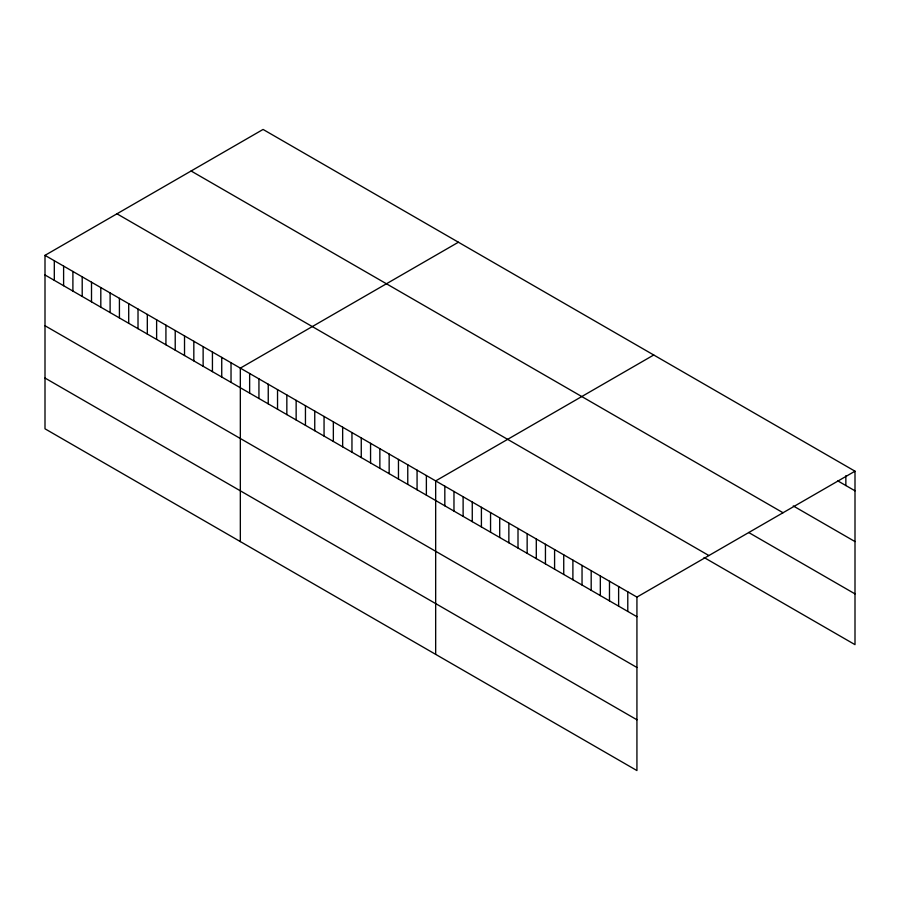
<?xml version="1.0" encoding="UTF-8"?>
<svg xmlns="http://www.w3.org/2000/svg" width="900" height="900" viewBox="0 0 900 900"><rect width="100%" height="100%" fill="white"/><g stroke="black" fill="none" stroke-linecap="round" stroke-linejoin="round"><path stroke-width="1.35" d="M45 255.352L636.93 597.094L636.93 770.558L45 428.805L45 255.352L263.07 129.442L855 471.195L855 644.648L704.059 557.505M458.404 242.224L240.334 368.123L240.334 541.586M653.749 354.994L435.668 480.904L435.668 654.356M636.93 597.094L855 471.195M837.844 480.915L855 490.815M793.249 505.935L855 541.575M191.104 171L783.034 512.741M748.654 532.485L855 593.887M116.966 213.806L708.896 555.548M45 274.972L636.93 616.714M45 325.733L636.93 667.485M45 378.045L636.93 719.786M845.854 475.718L845.854 485.539M627.784 591.817L627.784 611.438M618.626 586.53L618.626 606.15M609.48 581.254L609.48 600.874M600.334 575.966L600.334 595.597M591.188 570.69L591.188 590.31M582.041 565.403L582.041 585.034M572.895 560.126L572.895 579.746M563.738 554.839L563.738 574.47M554.591 549.562L554.591 569.183M545.445 544.286L545.445 563.906M536.299 538.999L536.299 558.619M527.153 533.722L527.153 553.342M518.006 528.435L518.006 548.055M508.86 523.159L508.86 542.779M499.702 517.871L499.702 537.491M490.556 512.595L490.556 532.215M481.41 507.308L481.41 526.928M472.264 502.031L472.264 521.651M463.118 496.744L463.118 516.364M453.971 491.468L453.971 511.088M444.825 486.18L444.825 505.811M426.375 475.537L426.375 495.157M417.071 470.16L417.071 489.78M407.767 464.794L407.767 484.414M398.464 459.416L398.464 479.048M389.16 454.05L389.16 473.67M379.856 448.684L379.856 468.304M370.564 443.306L370.564 462.938M361.26 437.94L361.26 457.56M351.956 432.574L351.956 452.194M342.652 427.196L342.652 446.827M333.349 421.83L333.349 441.45M324.056 416.464L324.056 436.084M314.752 411.086L314.752 430.706M305.449 405.72L305.449 425.34M296.145 400.354L296.145 419.974M286.841 394.976L286.841 414.596M277.537 389.61L277.537 409.23M268.245 384.233L268.245 403.864M258.941 378.866L258.941 398.486M249.638 373.5L249.638 393.12M231.03 362.756L231.03 382.376M221.737 357.39L221.737 377.01M212.434 352.012L212.434 371.632M203.13 346.646L203.13 366.266M193.826 341.28L193.826 360.9M184.523 335.902L184.523 355.522M175.219 330.536L175.219 350.156M165.926 325.17L165.926 344.79M156.623 319.793L156.623 339.412M147.319 314.426L147.319 334.046M138.015 309.049L138.015 328.68M128.711 303.683L128.711 323.303M119.419 298.316L119.419 317.936M110.115 292.939L110.115 312.57M100.811 287.572L100.811 307.192M91.508 282.206L91.508 301.826M82.204 276.829L82.204 296.449M72.9 271.463L72.9 291.082M63.608 266.096L63.608 285.716M54.304 260.719L54.304 280.339"/></g></svg>
